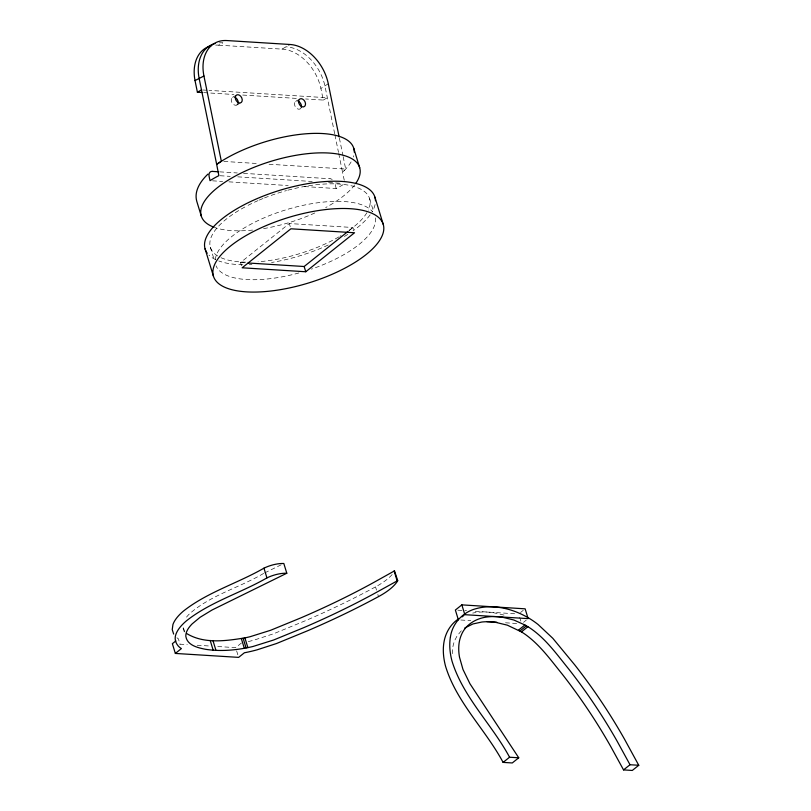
<?xml version="1.0" encoding="UTF-8"?>
<svg xmlns="http://www.w3.org/2000/svg" width="811" height="811" viewBox="0 0 811 811"><rect width="100%" height="100%" fill="white"/><g stroke="black" fill="none" stroke-linecap="round" stroke-linejoin="round"><path stroke-width="0.61" stroke-dasharray="4.05 3.04" d="M461.327 630.786L457.049 635.986L454.88 640.143A54.763 36.221 51.4 0 0 452.781 647.411A52.654 34.822 51.4 0 0 452.264 654.629M343.165 156.675L345.679 169.033L342.536 172.206L344.807 182.789M241.496 265.684L240.532 262.531L289.304 223.542L352.927 227.506L353.89 230.659M349.024 230.628L352.927 227.506M241.425 643.022L235.646 647.644L217.034 646.479M520.51 612.518L523.288 610.308M523.511 622.331L526.278 620.111M328.283 83.756L320.892 88.429L323.265 100.067L305.646 98.972M215.706 45.122A40.438 28.557 60.4 0 1 218.717 45.173L222.792 42.861A40.438 28.557 60.4 0 0 218.808 42.871M218.717 45.173L281.995 49.126L290.156 44.493M232.473 97.34L236.559 95.019M236.903 104.984L239.965 103.24M295.63 101.365L298.691 99.631M323.265 100.067L327.35 97.756L209.035 90.376M263.656 573.407C239.407 587.722 210.495 595.081 189.176 614.13A52.654 20.316 -17 0 0 184.928 619.442M264.761 572.86L283.82 563.493M202.74 89.98L207.768 90.295M203.693 92.616L233.903 94.502M242.712 95.049L296.836 98.425M223.846 161.43L257.766 163.548M269.07 164.248L345.679 169.033M219.751 171.861L237.288 172.956M243.553 173.341L330.016 178.734M220.126 175.734L230.212 176.362M237.775 176.839L312.174 181.482M328.567 182.495L341.178 183.286M212.543 180.823L222.63 181.451M228.935 181.846L288.199 185.547M304.591 186.571L336.119 188.537A83.574 24.766 -11.5 0 0 344.959 183.519M240.532 262.531L245.52 262.845M457.86 610.207L466.548 610.744M475.236 611.291L516.181 613.846M460.861 620.01L470.785 620.628M505.527 622.797L517.935 623.568M179.809 644.157L187.26 644.623M197.185 645.242L209.593 646.012M504.036 615.083L493.646 612.741A95.576 63.217 51.4 0 0 488.161 612.133A94.522 62.518 51.4 0 0 481.156 612.031A92.728 61.332 51.4 0 0 472.722 613.086M176.94 637.781L178.41 638.855L180.062 644.269M184.817 631.597L182.87 626.771M519.658 617.262L520.997 621.621M369.644 198.776L373.567 211.63M289.304 223.542L290.267 226.695M392.139 574.553A49.877 19.251 -17 0 1 375.523 586.87L376.517 590.124M377.835 594.453L378.504 596.612M210.353 247.233L214.286 260.098M236.64 650.888L238.627 657.376M183.073 628.069L184.401 632.398M339.383 138.134L342.911 155.438M334.69 133.744L324.968 86.118A40.418 28.537 60.4 0 0 286.08 46.815M334.943 134.981L338.491 152.356M338.745 153.593L342.536 172.206A82.803 31.953 -17 0 0 351.356 161.49M336.119 188.537L335.278 184.209A5.495 3.883 60.4 0 0 334.649 182.374M375.523 586.88A401.475 154.931 -17 0 1 304.662 621.023L273.5 633.797L254.036 640.112A68.621 26.479 -17 0 1 247.821 641.683M375.087 204.565A88.764 34.255 -17 0 1 371.965 212.056M370.08 214.895A88.764 34.255 -17 0 1 353.049 230.841M347.777 234.389A88.764 34.255 -17 0 1 344.401 236.477M328.181 245.034A88.764 34.255 -17 0 1 271.543 262.48M251.897 264.629A88.764 34.255 -17 0 1 249.251 264.731M242.854 264.781A88.764 34.255 -17 0 1 218.747 260.939M215.625 259.621A88.764 34.255 -17 0 1 208.954 255.11M287.864 190.2A83.249 32.126 -17 0 1 368.265 210.12M366.866 212.735A83.249 32.126 -17 0 1 349.125 230.354M341.015 235.646A83.249 32.126 -17 0 1 339.931 236.295M338.826 236.934A83.249 32.126 -17 0 1 258.07 261.801M245.784 262.176A83.249 32.126 -17 0 1 220.947 257.675M217.662 255.941A83.249 32.126 -17 0 1 246.889 205.943M248.075 205.325A83.249 32.126 -17 0 1 257.999 200.631M259.287 200.074A83.249 32.126 -17 0 1 263.2 198.442M264.528 197.914A83.249 32.126 -17 0 1 286.465 190.585M375.371 217.956A83.249 32.126 -17 0 1 311.383 269.12M298.894 272.962A83.249 32.126 -17 0 1 216.081 265.826M215.27 259.652A83.249 32.126 -17 0 1 284.854 210.161A83.249 32.126 -17 0 1 371.803 210.87M372.208 211.326A83.249 32.126 -17 0 1 372.594 211.783M354.671 184.938A82.803 31.953 -17 0 1 325.667 207.575M314.83 212.958A82.803 31.953 -17 0 1 263.251 228.661M252.586 230.081A82.803 31.953 -17 0 1 214.783 227.506M353.738 155.763A82.803 31.953 -17 0 1 353.383 156.999M237.522 104.437A4.42 3.122 60.4 0 1 231.743 102.237A4.42 3.122 60.4 0 1 234.115 97.056M300.901 108.258A4.42 3.122 60.4 0 1 295.113 106.373A4.42 3.122 60.4 0 1 297.231 100.98M281.995 49.126A40.418 28.537 60.4 0 1 320.892 88.429M330.016 178.724A5.495 3.883 60.4 0 1 332.175 179.495"/><path stroke-width="1.22" d="M450.419 637.081C452.285 623.304 463.111 611.727 476.574 608.544A92.728 61.332 51.4 0 1 484.197 607.125A94.522 62.518 51.4 0 1 491.121 606.81A95.576 63.217 51.4 0 1 500.113 607.561C510.535 609.173 520.52 613.106 529.532 618.529A68.621 45.386 51.4 0 1 538.088 624.49L552.828 638.328L574.776 664.919A402.124 265.957 51.4 0 1 624.45 739.074L638.764 765.28L632.296 770.45L623.547 769.903L610.815 746.647A391.064 258.638 51.4 0 0 562.53 674.529C551.156 660.57 540.511 645.465 525.771 634.76A56.05 37.063 51.4 0 0 521.443 631.891L507.341 625.169L495.937 622.402A83.705 55.361 51.4 0 0 481.876 622.017L472.925 623.953L464.784 627.978M175.825 640.933L172.368 643.691L175.348 653.433L238.627 657.376L244.405 652.764L246.473 652.368A68.621 26.479 -17 0 0 257.006 649.854L276.47 643.539L307.633 630.755A401.475 154.931 -17 0 0 378.504 596.612A49.877 19.251 -17 0 0 397.248 581.528L397.684 580.625L377.135 591.979A391.064 150.917 -17 0 1 303.608 627.714L273.611 640.011L253.164 646.428A56.05 21.633 -17 0 1 247.882 647.624C234.014 650.392 219.639 651.497 205.609 649.307C198.056 647.827 187.361 645.475 185.851 636.513A54.763 21.137 -17 0 1 186.459 632.235A52.654 20.316 -17 0 1 192.166 623.872L200.053 617.323L212.076 609.994L286.8 573.235L283.82 563.493A19.302 7.451 -17 0 0 263.97 568.156C237.643 583.332 207.352 592.131 183.306 611.19A64.251 24.796 -17 0 0 172.936 624.531L172.236 629.64L173.655 634.07M207.92 174.112C200.763 180.954 193.819 190.95 196.779 201.331L201.25 215.939M248.024 262.997L304.155 266.505L348.051 231.409M305.767 271.756L354.529 232.767L290.906 228.793L242.144 267.792L305.767 271.756L304.155 266.505M175.348 653.433L181.39 648.597C176.524 645.779 173.716 639.646 175.936 634.263A64.251 24.796 -17 0 1 186.317 620.932C210.323 601.843 240.634 593.084 266.941 577.898A19.302 7.451 -17 0 1 286.8 573.235M461.844 604.874L464.845 614.687L528.133 618.631L525.133 608.828L461.844 604.874L455.376 610.044L458.377 619.857M462.077 616.897L463.922 615.427M518.442 630.147L524.91 624.977L527.91 626.71A56.05 37.063 51.4 0 1 532.239 629.589C546.979 640.295 557.633 655.389 568.987 669.369A391.064 258.638 51.4 0 1 617.283 741.477L630.015 764.732L638.764 765.28M519.952 630.999L526.42 625.828M521.443 631.891L527.91 626.71M458.164 619.148C450.399 624.389 445.432 633.087 443.952 642.251A64.251 42.496 51.4 0 0 445.574 666.318C456.613 702.448 485.556 729.647 503.104 762.391L509.572 757.221L518.746 757.788L469.954 683.754L462.99 669.48L459.502 657.184A52.654 34.822 51.4 0 1 459.239 642.231A54.763 36.221 51.4 0 1 461.347 634.972C465.696 624.125 477.081 617.82 488.344 616.847A83.705 55.361 51.4 0 1 502.404 617.232L513.809 619.999L524.91 624.977M518.746 757.788L512.278 762.958L503.104 762.391M623.547 769.903L630.015 764.732M397.725 580.747L394.521 570.863L374.155 582.237A391.064 150.917 -17 0 1 300.628 617.972L270.631 630.269L250.183 636.686A56.05 21.633 -17 0 1 244.902 637.882C225.955 640.954 204.088 644.096 186.854 633.634M202.436 92.535L197.397 92.221L195.025 80.573L203.936 75.991A39.952 28.203 60.4 0 1 226.877 40.55L290.156 44.493A39.911 28.182 60.4 0 1 328.283 83.756L339.13 136.897M197.397 92.221L201.483 89.909M397.106 580.727L394.126 570.985M212.229 171.395L218.494 171.78M486.914 621.631L496.849 622.26M509.572 757.221C491.993 724.487 463.122 697.257 452.021 661.147A64.251 42.496 51.4 0 1 450.399 637.071M374.925 197.164L383.258 224.444A88.764 34.255 -17 0 1 264.295 291.646A88.764 34.255 -17 0 1 247.456 234.754A88.764 34.255 -17 0 1 383.258 224.444M353.728 148.251L359.689 167.735M205.071 248.845L213.415 276.115M263.97 568.156L266.941 577.898M244.902 637.882L247.882 647.624M243.118 638.237L246.098 647.969M241.333 638.561L244.314 648.303M212.969 640.609L215.949 650.351M210.191 640.437L213.161 650.179M203.936 75.991L221.342 161.277L216.669 164.359L218.858 175.652A83.574 24.766 -11.5 0 0 210.019 180.671L209.106 176.342A5.495 3.883 60.4 0 1 212.229 171.374M206.247 251.613A88.764 34.255 -17 0 1 281.022 189.936A88.764 34.255 -17 0 1 375.473 200.743M207.251 253.164A88.764 34.255 -17 0 1 206.896 252.657M214.003 227.222A82.803 31.953 -17 0 1 270.712 161.399A82.803 31.953 -17 0 1 355.644 183.6M354.245 152.164A82.803 31.953 -17 0 0 307.541 133.673A82.803 31.953 -17 0 0 221.656 161.085L220.612 161.734A82.458 31.822 -17 0 0 216.669 164.359L199.1 78.251A40.438 28.557 60.4 0 1 215.016 43.52M235.018 97.33A4.42 3.122 60.4 0 1 237.947 103.676M298.134 101.213A4.42 3.122 60.4 0 1 301.286 107.457M195.025 80.573A40.438 28.557 60.4 0 1 210.941 45.842M235.302 97.269A4.42 3.122 60.4 0 0 240.208 102.946A4.42 3.122 60.4 0 0 240.786 96.327A4.42 3.122 60.4 0 0 235.302 97.269M298.58 101.395A4.42 3.122 60.4 0 0 303.649 106.87A4.42 3.122 60.4 0 0 303.932 100.118A4.42 3.122 60.4 0 0 298.58 101.395"/></g></svg>
